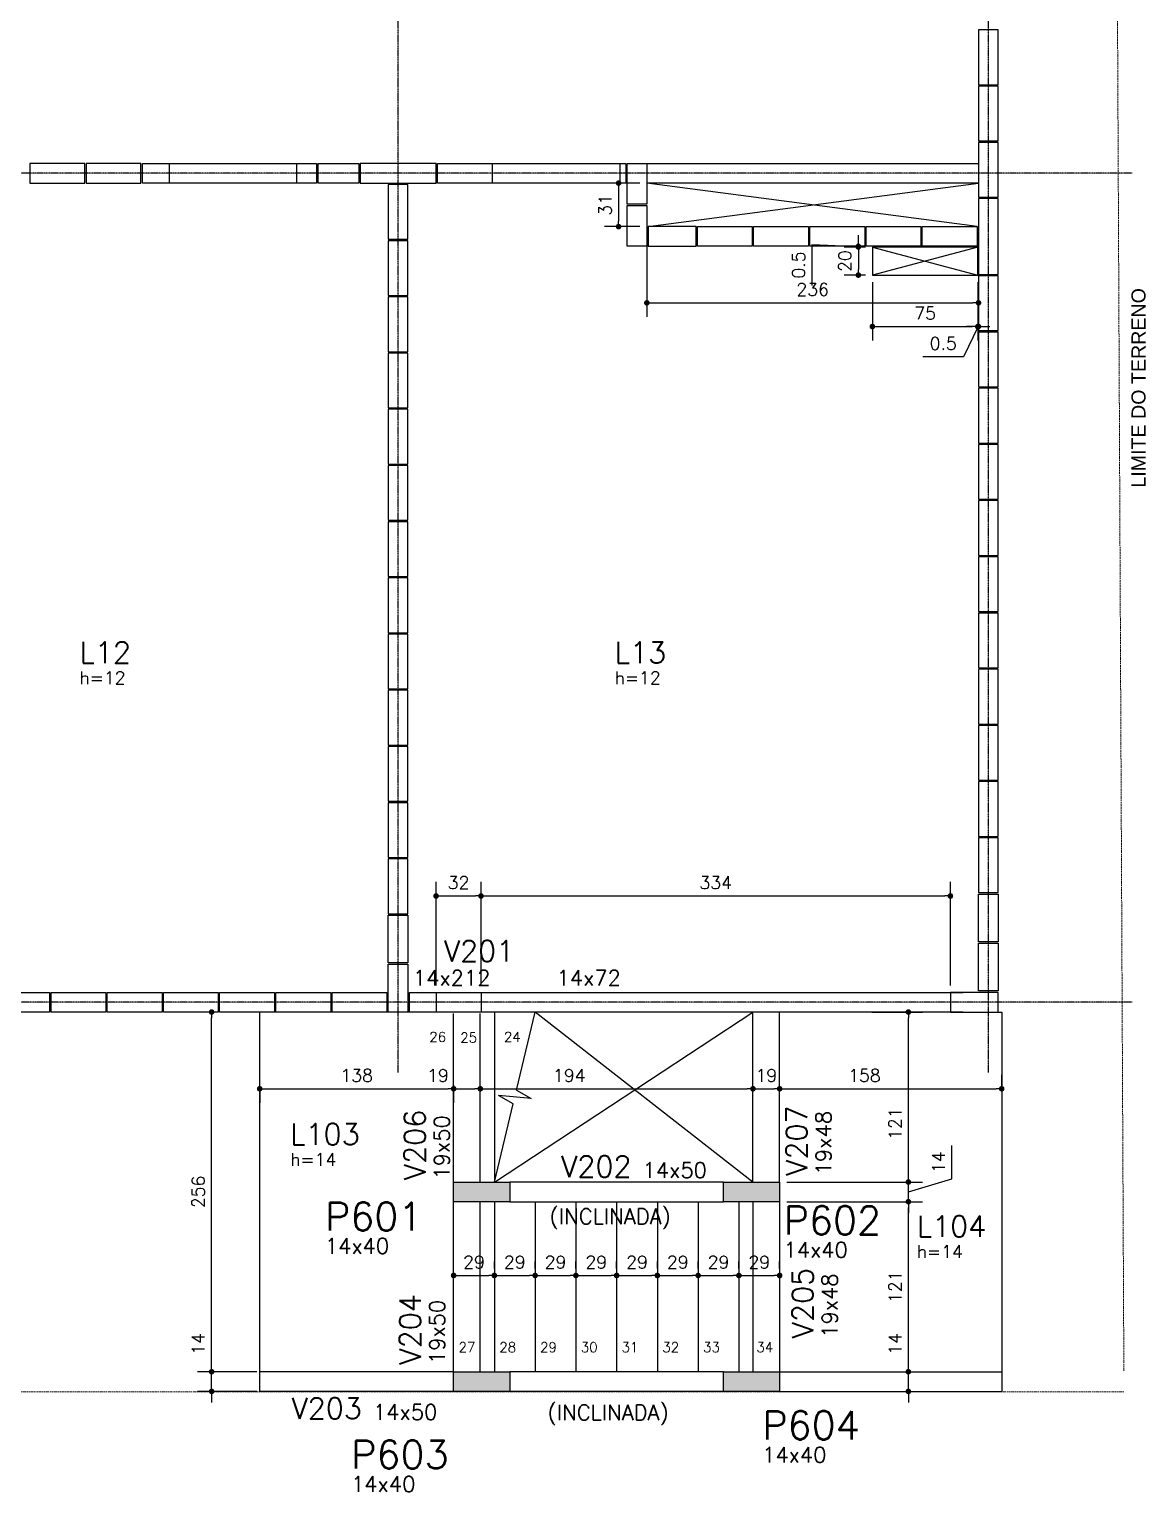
# Model space of a CAD drawing. Extents: x -39962 to 8542, y 35336 to 43602.
# Drawn here: x 2536 to 3331, y 35336 to 36377 of the extents above; entities that cross this region are included whole.
import ezdxf

# ---------------------------------------------------------------- set-up
doc = ezdxf.new("R2010")
doc.units = 0
doc.linetypes.add('AXES', pattern=[0.54, 0.3, -0.08, 0.08, -0.08])
doc.linetypes.add('Double dash', pattern=[55, 20, -5, 10, -5, 10, -5])
doc.layers.get('0').update_dxf_attribs({"linetype": 'CONTINUOUS'})
doc.layers.get('Defpoints').update_dxf_attribs({"linetype": 'CONTINUOUS'})
for name, color, linetype in [('COTA', 1, 'CONTINUOUS'), ('EIXOS', 1, 'AXES'), ('H2', 252, 'CONTINUOUS'), ('L-D', 2, 'CONTINUOUS'), ('L-N', 4, 'CONTINUOUS'), ('LINHA_FINA', 1, 'CONTINUOUS'), ('P-D', 2, 'CONTINUOUS'), ('P-N', 5, 'CONTINUOUS'), ('PENA_1', 1, 'CONTINUOUS'), ('PENA_2', 2, 'CONTINUOUS'), ('PENA_3', 3, 'CONTINUOUS'), ('PIL-N', 4, 'CONTINUOUS'), ('T1', 2, 'CONTINUOUS'), ('VIG-D', 2, 'CONTINUOUS'), ('VIG-N', 4, 'CONTINUOUS'), ('VIGA', 3, 'CONTINUOUS')]:
    doc.layers.add(name, color=color, linetype=linetype)
doc.layers.add('GEN-___-___-TXT', color=7, linetype='CONTINUOUS', lineweight=9)
doc.layers.add('TLV-DVI-___-CNT', color=7, linetype='Double dash', lineweight=9)
doc.styles.add('Arial_8', font='arial.ttf', dxfattribs={"height": 87.5})
doc.styles.add('COTA', font='romans.shx')
doc.styles.get("Standard").update_dxf_attribs({"font": 'ROMANS.SHX'})
doc.styles.add('Texto1', font='romans.shx', dxfattribs={"height": 9})
doc.dimstyles.new('forma', dxfattribs={"dimscale": 5, "dimtxt": 1.8, "dimasz": 0.8, "dimexe": 2, "dimexo": 1, "dimgap": 1, "dimtad": 1, "dimdec": 1, "dimzin": 9, "dimdsep": 46, "dimtxsty": 'COTA', "dimblk1": 'DOT', "dimblk2": 'DOT', "dimsah": 1, "dimcen": 0, "dimdle": 1, "dimclrd": 256, "dimclre": 256, "dimclrt": 2, "dimadec": 0, "dimazin": 0, "dimtfac": 1, "dimtdec": 0, "dimtmove": 0, "dimatfit": 3, "dimfxl": 1, "dimtolj": 1, "dimtzin": 0, "dimarcsym": 0})

# ---------------------------------------------------------------- blocks, each defined once
blk = doc.blocks.new('Family - ___-2103959-PLANTA INFERIOR 2')
at = {"layer": 'TLV-DVI-___-CNT', "color": 1, "true_color": 0xff0000}
for p, q in [((-17533, -9986), (-17579, -196)), ((-32077, -10136), (-18942, -10136)), ((-18942, -10136), (-17533, -10136))]:
    blk.add_line(p, q, dxfattribs=at)
blk = doc.blocks.new('A$C8a1ee3b4')
at = {"layer": 'TLV-DVI-___-CNT', "color": 1, "true_color": 0xff0000, "xscale": 0.1, "yscale": 0.1, "zscale": 0.1}
blk.add_blockref('Family - ___-2103959-PLANTA INFERIOR 2', (4865.2, 1037.1), dxfattribs=at)
at = {"layer": 'GEN-___-___-TXT', "insert": (3117.3, 667), "char_height": 10, "width": 174.768, "attachment_point": 1, "rotation": 90, "style": 'Arial_8'}
blk.add_mtext('LIMITE DO TERRENO', dxfattribs=at)
blk = doc.blocks.new('_Dot')
at = {"color": 0, "linetype": 'ByBlock', "lineweight": -2}
blk.add_line((-0.5, 0), (-1, 0), dxfattribs=at)
at = {"color": 0, "linetype": 'ByBlock', "const_width": 0.5}
blk.add_lwpolyline([(-0.25, 0, 1), (0.25, 0, 1)], format="xyb", close=True, dxfattribs=at)
blk = doc.blocks.new('*D55')
at = {"layer": 'COTA', "lineweight": -2, "transparency": 16777216}
for p, q in [((3161.6, 35425.6), (3161.6, 35453.3)), ((3075, 35421.6), (3171.6, 35421.6)), ((3161.6, 35407.6), (3161.6, 35421.6)), ((3075, 35407.6), (3171.6, 35407.6)), ((3161.6, 35403.6), (3161.6, 35399.6))]:
    blk.add_line(p, q, dxfattribs=at)
at = {"layer": 'Defpoints', "color": 0, "transparency": 16777216}
for p in [(3070, 35421.6), (3161.6, 35421.6), (3070, 35407.6)]:
    blk.add_point(p, dxfattribs=at)
at = {"layer": 'COTA', "lineweight": -2, "transparency": 16777216, "xscale": 4, "yscale": 4, "zscale": 4}
for p, rotation in [((3161.6, 35421.6), 270), ((3161.6, 35407.6), 90)]:
    blk.add_blockref('_Dot', p, dxfattribs=dict(at, rotation=rotation))
at = {"layer": 'COTA', "color": 2, "transparency": 16777216, "insert": (3152.1, 35441.4), "char_height": 9, "attachment_point": 5, "rotation": 90, "style": 'COTA'}
blk.add_mtext('\\A1;14 ', dxfattribs=at)
blk = doc.blocks.new('*D56')
at = {"layer": 'COTA', "lineweight": -2, "transparency": 16777216}
for p, q in [((3075, 35542.6), (3171.6, 35542.6)), ((3161.6, 35425.6), (3161.6, 35538.6)), ((3075, 35421.6), (3171.6, 35421.6))]:
    blk.add_line(p, q, dxfattribs=at)
at = {"layer": 'Defpoints', "color": 0, "transparency": 16777216}
for p in [(3070, 35542.6), (3161.6, 35542.6), (3070, 35421.6)]:
    blk.add_point(p, dxfattribs=at)
at = {"layer": 'COTA', "lineweight": -2, "transparency": 16777216, "xscale": 4, "yscale": 4, "zscale": 4}
for p, rotation in [((3161.6, 35542.6), 90), ((3161.6, 35421.6), 270)]:
    blk.add_blockref('_Dot', p, dxfattribs=dict(at, rotation=rotation))
at = {"layer": 'COTA', "color": 2, "transparency": 16777216, "insert": (3152.1, 35482.1), "char_height": 9, "attachment_point": 5, "rotation": 90, "style": 'COTA'}
blk.add_mtext('\\A1;121 ', dxfattribs=at)
blk = doc.blocks.new('*D57')
at = {"layer": 'COTA', "lineweight": -2, "transparency": 16777216}
for p, q in [((3192.6, 35558.9), (3192.6, 35582.6)), ((3161.6, 35560.6), (3161.6, 35564.6)), ((3161.6, 35549.6), (3192.6, 35558.9)), ((3075, 35556.6), (3171.6, 35556.6)), ((3161.6, 35542.6), (3161.6, 35556.6)), ((3161.6, 35542.6), (3161.6, 35556.6)), ((3075, 35542.6), (3171.6, 35542.6)), ((3161.6, 35538.6), (3161.6, 35534.6))]:
    blk.add_line(p, q, dxfattribs=at)
at = {"layer": 'Defpoints', "color": 0, "transparency": 16777216}
for p in [(3070, 35556.6), (3161.6, 35556.6), (3070, 35542.6)]:
    blk.add_point(p, dxfattribs=at)
at = {"layer": 'COTA', "lineweight": -2, "transparency": 16777216, "xscale": 4, "yscale": 4, "zscale": 4}
for p, rotation in [((3161.6, 35556.6), 270), ((3161.6, 35542.6), 90)]:
    blk.add_blockref('_Dot', p, dxfattribs=dict(at, rotation=rotation))
at = {"layer": 'COTA', "color": 2, "transparency": 16777216, "insert": (3183.1, 35570.7), "char_height": 9, "attachment_point": 5, "rotation": 90, "style": 'COTA'}
blk.add_mtext('\\A1;14 ', dxfattribs=at)
blk = doc.blocks.new('*D58')
at = {"layer": 'COTA', "lineweight": -2, "transparency": 16777216}
for p, q in [((3135.6, 35677.6), (3171.6, 35677.6)), ((3161.6, 35560.6), (3161.6, 35673.6)), ((3075, 35556.6), (3171.6, 35556.6))]:
    blk.add_line(p, q, dxfattribs=at)
at = {"layer": 'Defpoints', "color": 0, "transparency": 16777216}
for p in [(3130.6, 35677.6), (3161.6, 35677.6), (3070, 35556.6)]:
    blk.add_point(p, dxfattribs=at)
at = {"layer": 'COTA', "lineweight": -2, "transparency": 16777216, "xscale": 4, "yscale": 4, "zscale": 4}
for p, rotation in [((3161.6, 35677.6), 90), ((3161.6, 35556.6), 270)]:
    blk.add_blockref('_Dot', p, dxfattribs=dict(at, rotation=rotation))
at = {"layer": 'COTA', "color": 2, "transparency": 16777216, "insert": (3152.1, 35598.2), "char_height": 9, "attachment_point": 5, "rotation": 90, "style": 'COTA'}
blk.add_mtext('\\A1;121 ', dxfattribs=at)
blk = doc.blocks.new('interrup')
at = {"layer": 'LINHA_FINA'}
for p, q in [((-1, 0), (-0.33, 2.31)), ((0.33, -2.31), (-0.33, 2.31)), ((1, 0), (0.33, -2.31))]:
    blk.add_line(p, q, dxfattribs=at)
blk = doc.blocks.new('*D59')
at = {"layer": 'COTA', "lineweight": -2, "transparency": 16777216}
for p, q in [((2700, 35621.9), (2700, 35613)), ((2704, 35623), (2834, 35623)), ((2838, 35625.5), (2838, 35613))]:
    blk.add_line(p, q, dxfattribs=at)
at = {"layer": 'Defpoints', "color": 0, "transparency": 16777216}
for p in [(2838, 35630.5), (2700, 35626.9), (2838, 35623)]:
    blk.add_point(p, dxfattribs=at)
at = {"layer": 'COTA', "lineweight": -2, "transparency": 16777216, "xscale": 4, "yscale": 4, "zscale": 4, "rotation": 180}
blk.add_blockref('_Dot', (2700, 35623), dxfattribs=at)
at = {"layer": 'COTA', "lineweight": -2, "transparency": 16777216, "xscale": 4, "yscale": 4, "zscale": 4}
blk.add_blockref('_Dot', (2838, 35623), dxfattribs=at)
at = {"layer": 'COTA', "color": 2, "transparency": 16777216, "insert": (2769, 35632.5), "char_height": 9, "attachment_point": 5, "style": 'COTA'}
blk.add_mtext('\\A1;138 ', dxfattribs=at)
blk = doc.blocks.new('*D60')
at = {"layer": 'COTA', "lineweight": -2, "transparency": 16777216}
for p, q in [((2857, 35628), (2857, 35633)), ((3051, 35626.5), (3051, 35633)), ((2861, 35623), (3047, 35623))]:
    blk.add_line(p, q, dxfattribs=at)
at = {"layer": 'Defpoints', "color": 0, "transparency": 16777216}
for p in [(2857, 35623), (3051, 35623), (3051, 35621.5)]:
    blk.add_point(p, dxfattribs=at)
at = {"layer": 'COTA', "lineweight": -2, "transparency": 16777216, "xscale": 4, "yscale": 4, "zscale": 4, "rotation": 180}
blk.add_blockref('_Dot', (2857, 35623), dxfattribs=at)
at = {"layer": 'COTA', "lineweight": -2, "transparency": 16777216, "xscale": 4, "yscale": 4, "zscale": 4}
blk.add_blockref('_Dot', (3051, 35623), dxfattribs=at)
at = {"layer": 'COTA', "color": 2, "transparency": 16777216, "insert": (2920.3, 35632.5), "char_height": 9, "attachment_point": 5, "style": 'COTA'}
blk.add_mtext('\\A1;194 ', dxfattribs=at)
blk = doc.blocks.new('*D61')
at = {"layer": 'COTA', "lineweight": -2, "transparency": 16777216}
for p, q in [((3051, 35626.5), (3051, 35633)), ((3070, 35626.5), (3070, 35633)), ((3055, 35623), (3066, 35623))]:
    blk.add_line(p, q, dxfattribs=at)
at = {"layer": 'Defpoints', "color": 0, "transparency": 16777216}
for p in [(3051, 35621.5), (3070, 35623), (3070, 35621.5)]:
    blk.add_point(p, dxfattribs=at)
at = {"layer": 'COTA', "lineweight": -2, "transparency": 16777216, "xscale": 4, "yscale": 4, "zscale": 4, "rotation": 180}
blk.add_blockref('_Dot', (3051, 35623), dxfattribs=at)
at = {"layer": 'COTA', "lineweight": -2, "transparency": 16777216, "xscale": 4, "yscale": 4, "zscale": 4}
blk.add_blockref('_Dot', (3070, 35623), dxfattribs=at)
at = {"layer": 'COTA', "color": 2, "transparency": 16777216, "insert": (3060.5, 35632.5), "char_height": 9, "attachment_point": 5, "style": 'COTA'}
blk.add_mtext('\\A1;19 ', dxfattribs=at)
blk = doc.blocks.new('*D62')
at = {"layer": 'COTA', "lineweight": -2, "transparency": 16777216}
for p, q in [((3070, 35626.5), (3070, 35633)), ((3228, 35624.6), (3228, 35633)), ((3074, 35623), (3224, 35623))]:
    blk.add_line(p, q, dxfattribs=at)
at = {"layer": 'Defpoints', "color": 0, "transparency": 16777216}
for p in [(3070, 35621.5), (3228, 35623), (3228, 35619.6)]:
    blk.add_point(p, dxfattribs=at)
at = {"layer": 'COTA', "lineweight": -2, "transparency": 16777216, "xscale": 4, "yscale": 4, "zscale": 4, "rotation": 180}
blk.add_blockref('_Dot', (3070, 35623), dxfattribs=at)
at = {"layer": 'COTA', "lineweight": -2, "transparency": 16777216, "xscale": 4, "yscale": 4, "zscale": 4}
blk.add_blockref('_Dot', (3228, 35623), dxfattribs=at)
at = {"layer": 'COTA', "color": 2, "transparency": 16777216, "insert": (3130.3, 35632.5), "char_height": 9, "attachment_point": 5, "style": 'COTA'}
blk.add_mtext('\\A1;158 ', dxfattribs=at)
blk = doc.blocks.new('*D135')
at = {"layer": 'COTA', "lineweight": -2, "transparency": 16777216}
for p, q in [((2857, 35621.5), (2857, 35633)), ((2838, 35625.5), (2838, 35613)), ((2842, 35623), (2853, 35623))]:
    blk.add_line(p, q, dxfattribs=at)
at = {"layer": 'Defpoints', "color": 0, "transparency": 16777216}
for p in [(2838, 35630.5), (2857, 35623), (2857, 35616.5)]:
    blk.add_point(p, dxfattribs=at)
at = {"layer": 'COTA', "lineweight": -2, "transparency": 16777216, "xscale": 4, "yscale": 4, "zscale": 4, "rotation": 180}
blk.add_blockref('_Dot', (2838, 35623), dxfattribs=at)
at = {"layer": 'COTA', "lineweight": -2, "transparency": 16777216, "xscale": 4, "yscale": 4, "zscale": 4}
blk.add_blockref('_Dot', (2857, 35623), dxfattribs=at)
at = {"layer": 'COTA', "color": 2, "transparency": 16777216, "insert": (2826.8, 35632.5), "char_height": 9, "attachment_point": 5, "style": 'COTA'}
blk.add_mtext('\\A1;19 ', dxfattribs=at)
blk = doc.blocks.new('*D136')
at = {"layer": 'COTA', "lineweight": -2, "transparency": 16777216}
for p, q in [((2665.8, 35425.6), (2665.8, 35453.3)), ((2698, 35421.6), (2655.8, 35421.6)), ((2665.8, 35407.6), (2665.8, 35421.6)), ((2698, 35407.6), (2655.8, 35407.6)), ((2665.8, 35403.6), (2665.8, 35399.6))]:
    blk.add_line(p, q, dxfattribs=at)
at = {"layer": 'Defpoints', "color": 0, "transparency": 16777216}
for p in [(2665.8, 35421.6), (2703, 35421.6), (2703, 35407.6)]:
    blk.add_point(p, dxfattribs=at)
at = {"layer": 'COTA', "lineweight": -2, "transparency": 16777216, "xscale": 4, "yscale": 4, "zscale": 4}
for p, rotation in [((2665.8, 35421.6), 270), ((2665.8, 35407.6), 90)]:
    blk.add_blockref('_Dot', p, dxfattribs=dict(at, rotation=rotation))
at = {"layer": 'COTA', "color": 2, "transparency": 16777216, "insert": (2656.3, 35441.4), "char_height": 9, "attachment_point": 5, "rotation": 90, "style": 'COTA'}
blk.add_mtext('\\A1;14 ', dxfattribs=at)
blk = doc.blocks.new('*D137')
at = {"layer": 'COTA', "lineweight": -2, "transparency": 16777216}
for p, q in [((2663.1, 35677.6), (2655.8, 35677.6)), ((2665.8, 35425.6), (2665.8, 35673.6)), ((2698, 35421.6), (2655.8, 35421.6))]:
    blk.add_line(p, q, dxfattribs=at)
at = {"layer": 'Defpoints', "color": 0, "transparency": 16777216}
for p in [(2665.8, 35677.6), (2668.1, 35677.6), (2703, 35421.6)]:
    blk.add_point(p, dxfattribs=at)
at = {"layer": 'COTA', "lineweight": -2, "transparency": 16777216, "xscale": 4, "yscale": 4, "zscale": 4}
for p, rotation in [((2665.8, 35677.6), 90), ((2665.8, 35421.6), 270)]:
    blk.add_blockref('_Dot', p, dxfattribs=dict(at, rotation=rotation))
at = {"layer": 'COTA', "color": 2, "transparency": 16777216, "insert": (2656.3, 35549.6), "char_height": 9, "attachment_point": 5, "rotation": 90, "style": 'COTA'}
blk.add_mtext('\\A1;256 ', dxfattribs=at)
blk = doc.blocks.new('*D138')
at = {"layer": 'COTA', "lineweight": -2, "transparency": 16777216}
for p, q in [((2838, 35495.1), (2838, 35500.1)), ((2867, 35495.1), (2867, 35500.1)), ((2842, 35490.1), (2863, 35490.1))]:
    blk.add_line(p, q, dxfattribs=at)
at = {"layer": 'Defpoints', "color": 0, "transparency": 16777216}
for p in [(2838, 35490.1), (2867, 35490.1), (2867, 35490.1)]:
    blk.add_point(p, dxfattribs=at)
at = {"layer": 'COTA', "lineweight": -2, "transparency": 16777216, "xscale": 4, "yscale": 4, "zscale": 4, "rotation": 180}
blk.add_blockref('_Dot', (2838, 35490.1), dxfattribs=at)
at = {"layer": 'COTA', "lineweight": -2, "transparency": 16777216, "xscale": 4, "yscale": 4, "zscale": 4}
blk.add_blockref('_Dot', (2867, 35490.1), dxfattribs=at)
at = {"layer": 'COTA', "color": 2, "transparency": 16777216, "insert": (2852.5, 35499.6), "char_height": 9, "attachment_point": 5, "style": 'COTA'}
blk.add_mtext('\\A1;29 ', dxfattribs=at)
blk = doc.blocks.new('*D139')
at = {"layer": 'COTA', "lineweight": -2, "transparency": 16777216}
for p, q in [((2867, 35495.1), (2867, 35500.1)), ((2896, 35495.1), (2896, 35500.1)), ((2871, 35490.1), (2892, 35490.1))]:
    blk.add_line(p, q, dxfattribs=at)
at = {"layer": 'Defpoints', "color": 0, "transparency": 16777216}
for p in [(2867, 35490.1), (2896, 35490.1), (2896, 35490.1)]:
    blk.add_point(p, dxfattribs=at)
at = {"layer": 'COTA', "lineweight": -2, "transparency": 16777216, "xscale": 4, "yscale": 4, "zscale": 4, "rotation": 180}
blk.add_blockref('_Dot', (2867, 35490.1), dxfattribs=at)
at = {"layer": 'COTA', "lineweight": -2, "transparency": 16777216, "xscale": 4, "yscale": 4, "zscale": 4}
blk.add_blockref('_Dot', (2896, 35490.1), dxfattribs=at)
at = {"layer": 'COTA', "color": 2, "transparency": 16777216, "insert": (2881.5, 35499.6), "char_height": 9, "attachment_point": 5, "style": 'COTA'}
blk.add_mtext('\\A1;29 ', dxfattribs=at)
blk = doc.blocks.new('*D140')
at = {"layer": 'COTA', "lineweight": -2, "transparency": 16777216}
for p, q in [((2896, 35495.1), (2896, 35500.1)), ((2925, 35495.1), (2925, 35500.1)), ((2900, 35490.1), (2921, 35490.1))]:
    blk.add_line(p, q, dxfattribs=at)
at = {"layer": 'Defpoints', "color": 0, "transparency": 16777216}
for p in [(2896, 35490.1), (2925, 35490.1), (2925, 35490.1)]:
    blk.add_point(p, dxfattribs=at)
at = {"layer": 'COTA', "lineweight": -2, "transparency": 16777216, "xscale": 4, "yscale": 4, "zscale": 4, "rotation": 180}
blk.add_blockref('_Dot', (2896, 35490.1), dxfattribs=at)
at = {"layer": 'COTA', "lineweight": -2, "transparency": 16777216, "xscale": 4, "yscale": 4, "zscale": 4}
blk.add_blockref('_Dot', (2925, 35490.1), dxfattribs=at)
at = {"layer": 'COTA', "color": 2, "transparency": 16777216, "insert": (2910.5, 35499.6), "char_height": 9, "attachment_point": 5, "style": 'COTA'}
blk.add_mtext('\\A1;29 ', dxfattribs=at)
blk = doc.blocks.new('*D141')
at = {"layer": 'COTA', "lineweight": -2, "transparency": 16777216}
for p, q in [((2925, 35495.1), (2925, 35500.1)), ((2954, 35495.1), (2954, 35500.1)), ((2929, 35490.1), (2950, 35490.1))]:
    blk.add_line(p, q, dxfattribs=at)
at = {"layer": 'Defpoints', "color": 0, "transparency": 16777216}
for p in [(2925, 35490.1), (2954, 35490.1), (2954, 35490.1)]:
    blk.add_point(p, dxfattribs=at)
at = {"layer": 'COTA', "lineweight": -2, "transparency": 16777216, "xscale": 4, "yscale": 4, "zscale": 4, "rotation": 180}
blk.add_blockref('_Dot', (2925, 35490.1), dxfattribs=at)
at = {"layer": 'COTA', "lineweight": -2, "transparency": 16777216, "xscale": 4, "yscale": 4, "zscale": 4}
blk.add_blockref('_Dot', (2954, 35490.1), dxfattribs=at)
at = {"layer": 'COTA', "color": 2, "transparency": 16777216, "insert": (2939.5, 35499.6), "char_height": 9, "attachment_point": 5, "style": 'COTA'}
blk.add_mtext('\\A1;29 ', dxfattribs=at)
blk = doc.blocks.new('*D142')
at = {"layer": 'COTA', "lineweight": -2, "transparency": 16777216}
for p, q in [((2954, 35495.1), (2954, 35500.1)), ((2983, 35495.1), (2983, 35500.1)), ((2958, 35490.1), (2979, 35490.1))]:
    blk.add_line(p, q, dxfattribs=at)
at = {"layer": 'Defpoints', "color": 0, "transparency": 16777216}
for p in [(2954, 35490.1), (2983, 35490.1), (2983, 35490.1)]:
    blk.add_point(p, dxfattribs=at)
at = {"layer": 'COTA', "lineweight": -2, "transparency": 16777216, "xscale": 4, "yscale": 4, "zscale": 4, "rotation": 180}
blk.add_blockref('_Dot', (2954, 35490.1), dxfattribs=at)
at = {"layer": 'COTA', "lineweight": -2, "transparency": 16777216, "xscale": 4, "yscale": 4, "zscale": 4}
blk.add_blockref('_Dot', (2983, 35490.1), dxfattribs=at)
at = {"layer": 'COTA', "color": 2, "transparency": 16777216, "insert": (2968.5, 35499.6), "char_height": 9, "attachment_point": 5, "style": 'COTA'}
blk.add_mtext('\\A1;29 ', dxfattribs=at)
blk = doc.blocks.new('*D143')
at = {"layer": 'COTA', "lineweight": -2, "transparency": 16777216}
for p, q in [((2983, 35495.1), (2983, 35500.1)), ((3012, 35495.1), (3012, 35500.1)), ((2987, 35490.1), (3008, 35490.1))]:
    blk.add_line(p, q, dxfattribs=at)
at = {"layer": 'Defpoints', "color": 0, "transparency": 16777216}
for p in [(2983, 35490.1), (3012, 35490.1), (3012, 35490.1)]:
    blk.add_point(p, dxfattribs=at)
at = {"layer": 'COTA', "lineweight": -2, "transparency": 16777216, "xscale": 4, "yscale": 4, "zscale": 4, "rotation": 180}
blk.add_blockref('_Dot', (2983, 35490.1), dxfattribs=at)
at = {"layer": 'COTA', "lineweight": -2, "transparency": 16777216, "xscale": 4, "yscale": 4, "zscale": 4}
blk.add_blockref('_Dot', (3012, 35490.1), dxfattribs=at)
at = {"layer": 'COTA', "color": 2, "transparency": 16777216, "insert": (2997.5, 35499.6), "char_height": 9, "attachment_point": 5, "style": 'COTA'}
blk.add_mtext('\\A1;29 ', dxfattribs=at)
blk = doc.blocks.new('*D144')
at = {"layer": 'COTA', "lineweight": -2, "transparency": 16777216}
for p, q in [((3012, 35495.1), (3012, 35500.1)), ((3041, 35495.1), (3041, 35500.1)), ((3016, 35490.1), (3037, 35490.1))]:
    blk.add_line(p, q, dxfattribs=at)
at = {"layer": 'Defpoints', "color": 0, "transparency": 16777216}
for p in [(3012, 35490.1), (3041, 35490.1), (3041, 35490.1)]:
    blk.add_point(p, dxfattribs=at)
at = {"layer": 'COTA', "lineweight": -2, "transparency": 16777216, "xscale": 4, "yscale": 4, "zscale": 4, "rotation": 180}
blk.add_blockref('_Dot', (3012, 35490.1), dxfattribs=at)
at = {"layer": 'COTA', "lineweight": -2, "transparency": 16777216, "xscale": 4, "yscale": 4, "zscale": 4}
blk.add_blockref('_Dot', (3041, 35490.1), dxfattribs=at)
at = {"layer": 'COTA', "color": 2, "transparency": 16777216, "insert": (3026.5, 35499.6), "char_height": 9, "attachment_point": 5, "style": 'COTA'}
blk.add_mtext('\\A1;29 ', dxfattribs=at)
blk = doc.blocks.new('*D145')
at = {"layer": 'COTA', "lineweight": -2, "transparency": 16777216}
for p, q in [((3041, 35495.1), (3041, 35500.1)), ((3070, 35495.1), (3070, 35500.1)), ((3045, 35490.1), (3066, 35490.1))]:
    blk.add_line(p, q, dxfattribs=at)
at = {"layer": 'Defpoints', "color": 0, "transparency": 16777216}
for p in [(3041, 35490.1), (3070, 35490.1), (3070, 35490.1)]:
    blk.add_point(p, dxfattribs=at)
at = {"layer": 'COTA', "lineweight": -2, "transparency": 16777216, "xscale": 4, "yscale": 4, "zscale": 4, "rotation": 180}
blk.add_blockref('_Dot', (3041, 35490.1), dxfattribs=at)
at = {"layer": 'COTA', "lineweight": -2, "transparency": 16777216, "xscale": 4, "yscale": 4, "zscale": 4}
blk.add_blockref('_Dot', (3070, 35490.1), dxfattribs=at)
at = {"layer": 'COTA', "color": 2, "transparency": 16777216, "insert": (3055.5, 35499.6), "char_height": 9, "attachment_point": 5, "style": 'COTA'}
blk.add_mtext('\\A1;29 ', dxfattribs=at)
blk = doc.blocks.new('*D155')
at = {"layer": 'COTA', "lineweight": -2, "transparency": 16777216}
for p, q in [((2825.5, 35696.6), (2825.5, 35770.2)), ((2857.5, 35696.6), (2857.5, 35770.2)), ((2829.5, 35760.2), (2853.5, 35760.2))]:
    blk.add_line(p, q, dxfattribs=at)
at = {"layer": 'Defpoints', "color": 0, "transparency": 16777216}
for p in [(2857.5, 35760.2), (2825.5, 35691.6), (2857.5, 35691.6)]:
    blk.add_point(p, dxfattribs=at)
at = {"layer": 'COTA', "lineweight": -2, "transparency": 16777216, "xscale": 4, "yscale": 4, "zscale": 4, "rotation": 180}
blk.add_blockref('_Dot', (2825.5, 35760.2), dxfattribs=at)
at = {"layer": 'COTA', "lineweight": -2, "transparency": 16777216, "xscale": 4, "yscale": 4, "zscale": 4}
blk.add_blockref('_Dot', (2857.5, 35760.2), dxfattribs=at)
at = {"layer": 'COTA', "color": 2, "transparency": 16777216, "insert": (2841.5, 35769.7), "char_height": 9, "attachment_point": 5, "style": 'COTA'}
blk.add_mtext('\\A1;32 ', dxfattribs=at)
blk = doc.blocks.new('*D156')
at = {"layer": 'COTA', "lineweight": -2, "transparency": 16777216}
for p, q in [((2857.5, 35696.6), (2857.5, 35770.2)), ((3191.5, 35696.6), (3191.5, 35770.2)), ((2861.5, 35760.2), (3187.5, 35760.2))]:
    blk.add_line(p, q, dxfattribs=at)
at = {"layer": 'Defpoints', "color": 0, "transparency": 16777216}
for p in [(3191.5, 35760.2), (2857.5, 35691.6), (3191.5, 35691.6)]:
    blk.add_point(p, dxfattribs=at)
at = {"layer": 'COTA', "lineweight": -2, "transparency": 16777216, "xscale": 4, "yscale": 4, "zscale": 4, "rotation": 180}
blk.add_blockref('_Dot', (2857.5, 35760.2), dxfattribs=at)
at = {"layer": 'COTA', "lineweight": -2, "transparency": 16777216, "xscale": 4, "yscale": 4, "zscale": 4}
blk.add_blockref('_Dot', (3191.5, 35760.2), dxfattribs=at)
at = {"layer": 'COTA', "color": 2, "transparency": 16777216, "insert": (3024.5, 35769.7), "char_height": 9, "attachment_point": 5, "style": 'COTA'}
blk.add_mtext('\\A1;334 ', dxfattribs=at)
blk = doc.blocks.new('*D175')
at = {"layer": 'COTA', "lineweight": -2, "transparency": 16777216}
for p, q in [((2970.5, 36267.6), (2945.4, 36267.6)), ((2955.4, 36263.6), (2955.4, 36240.6)), ((2970.5, 36236.6), (2945.4, 36236.6))]:
    blk.add_line(p, q, dxfattribs=at)
at = {"layer": 'Defpoints', "color": 0, "transparency": 16777216}
for p in [(2975.5, 36267.6), (2955.4, 36236.6), (2975.5, 36236.6)]:
    blk.add_point(p, dxfattribs=at)
at = {"layer": 'COTA', "lineweight": -2, "transparency": 16777216, "xscale": 4, "yscale": 4, "zscale": 4}
for p, rotation in [((2955.4, 36267.6), 90), ((2955.4, 36236.6), 270)]:
    blk.add_blockref('_Dot', p, dxfattribs=dict(at, rotation=rotation))
at = {"layer": 'COTA', "color": 2, "transparency": 16777216, "insert": (2945.9, 36252.1), "char_height": 9, "attachment_point": 5, "rotation": 90, "style": 'COTA'}
blk.add_mtext('\\A1;31 ', dxfattribs=at)
blk = doc.blocks.new('*D176')
at = {"layer": 'COTA', "lineweight": -2, "transparency": 16777216}
for p, q in [((2975.5, 36231.6), (2975.5, 36172.4)), ((3211.5, 36231.6), (3211.5, 36172.4)), ((2979.5, 36182.4), (3207.5, 36182.4))]:
    blk.add_line(p, q, dxfattribs=at)
at = {"layer": 'Defpoints', "color": 0, "transparency": 16777216}
for p in [(2975.5, 36236.6), (3211.5, 36236.6), (3211.5, 36182.4)]:
    blk.add_point(p, dxfattribs=at)
at = {"layer": 'COTA', "lineweight": -2, "transparency": 16777216, "xscale": 4, "yscale": 4, "zscale": 4, "rotation": 180}
blk.add_blockref('_Dot', (2975.5, 36182.4), dxfattribs=at)
at = {"layer": 'COTA', "lineweight": -2, "transparency": 16777216, "xscale": 4, "yscale": 4, "zscale": 4}
blk.add_blockref('_Dot', (3211.5, 36182.4), dxfattribs=at)
at = {"layer": 'COTA', "color": 2, "transparency": 16777216, "insert": (3093.5, 36191.9), "char_height": 9, "attachment_point": 5, "style": 'COTA'}
blk.add_mtext('\\A1;236 ', dxfattribs=at)
blk = doc.blocks.new('*D177')
at = {"layer": 'COTA', "lineweight": -2, "transparency": 16777216}
for p, q in [((3131, 36222.1), (3116, 36222.1)), ((3126, 36218.1), (3126, 36206.1)), ((3131, 36202.1), (3116, 36202.1))]:
    blk.add_line(p, q, dxfattribs=at)
at = {"layer": 'Defpoints', "color": 0, "transparency": 16777216}
for p in [(3136, 36222.1), (3126, 36202.1), (3136, 36202.1)]:
    blk.add_point(p, dxfattribs=at)
at = {"layer": 'COTA', "lineweight": -2, "transparency": 16777216, "xscale": 4, "yscale": 4, "zscale": 4}
for p, rotation in [((3126, 36222.1), 90), ((3126, 36202.1), 270)]:
    blk.add_blockref('_Dot', p, dxfattribs=dict(at, rotation=rotation))
at = {"layer": 'COTA', "color": 2, "transparency": 16777216, "insert": (3116.5, 36212.1), "char_height": 9, "attachment_point": 5, "rotation": 90, "style": 'COTA'}
blk.add_mtext('\\A1;20 ', dxfattribs=at)
blk = doc.blocks.new('*D178')
at = {"layer": 'COTA', "lineweight": -2, "transparency": 16777216}
for p, q in [((3126, 36222.3), (3093, 36223.7)), ((3093, 36223.7), (3093, 36194.8)), ((3126, 36226.6), (3126, 36230.6)), ((3131, 36222.6), (3116, 36222.6)), ((3131, 36222.1), (3116, 36222.1)), ((3126, 36222.1), (3126, 36222.6)), ((3126, 36222.1), (3126, 36222.6)), ((3126, 36218.1), (3126, 36214.1))]:
    blk.add_line(p, q, dxfattribs=at)
at = {"layer": 'Defpoints', "color": 0, "transparency": 16777216}
for p in [(3126, 36222.6), (3136, 36222.6), (3136, 36222.1)]:
    blk.add_point(p, dxfattribs=at)
at = {"layer": 'COTA', "lineweight": -2, "transparency": 16777216, "xscale": 4, "yscale": 4, "zscale": 4}
for p, rotation in [((3126, 36222.6), 270), ((3126, 36222.1), 90)]:
    blk.add_blockref('_Dot', p, dxfattribs=dict(at, rotation=rotation))
at = {"layer": 'COTA', "color": 2, "transparency": 16777216, "insert": (3083.5, 36209.3), "char_height": 9, "attachment_point": 5, "rotation": 90, "style": 'COTA'}
blk.add_mtext('\\A1;0.5 ', dxfattribs=at)
blk = doc.blocks.new('*D179')
at = {"layer": 'COTA', "lineweight": -2, "transparency": 16777216}
for p, q in [((3136, 36197.1), (3136, 36155.5)), ((3211, 36197.1), (3211, 36155.5)), ((3140, 36165.5), (3207, 36165.5))]:
    blk.add_line(p, q, dxfattribs=at)
at = {"layer": 'Defpoints', "color": 0, "transparency": 16777216}
for p in [(3136, 36202.1), (3211, 36202.1), (3211, 36165.5)]:
    blk.add_point(p, dxfattribs=at)
at = {"layer": 'COTA', "lineweight": -2, "transparency": 16777216, "xscale": 4, "yscale": 4, "zscale": 4, "rotation": 180}
blk.add_blockref('_Dot', (3136, 36165.5), dxfattribs=at)
at = {"layer": 'COTA', "lineweight": -2, "transparency": 16777216, "xscale": 4, "yscale": 4, "zscale": 4}
blk.add_blockref('_Dot', (3211, 36165.5), dxfattribs=at)
at = {"layer": 'COTA', "color": 2, "transparency": 16777216, "insert": (3173.5, 36175), "char_height": 9, "attachment_point": 5, "style": 'COTA'}
blk.add_mtext('\\A1;75 ', dxfattribs=at)
blk = doc.blocks.new('*D180')
at = {"layer": 'COTA', "lineweight": -2, "transparency": 16777216}
for p, q in [((3211, 36197.1), (3211, 36155.5)), ((3211.5, 36197), (3211.5, 36155.5)), ((3211.3, 36165.5), (3200.8, 36144)), ((3207, 36165.5), (3203, 36165.5)), ((3211, 36165.5), (3211.5, 36165.5)), ((3211, 36165.5), (3211.5, 36165.5)), ((3215.5, 36165.5), (3219.5, 36165.5)), ((3200.8, 36144), (3171.9, 36144))]:
    blk.add_line(p, q, dxfattribs=at)
at = {"layer": 'Defpoints', "color": 0, "transparency": 16777216}
for p in [(3211, 36202.1), (3211.5, 36202), (3211.5, 36165.5)]:
    blk.add_point(p, dxfattribs=at)
at = {"layer": 'COTA', "lineweight": -2, "transparency": 16777216, "xscale": 4, "yscale": 4, "zscale": 4}
blk.add_blockref('_Dot', (3211, 36165.5), dxfattribs=at)
at = {"layer": 'COTA', "lineweight": -2, "transparency": 16777216, "xscale": 4, "yscale": 4, "zscale": 4, "rotation": 180}
blk.add_blockref('_Dot', (3211.5, 36165.5), dxfattribs=at)
at = {"layer": 'COTA', "color": 2, "transparency": 16777216, "insert": (3186.4, 36153.5), "char_height": 9, "attachment_point": 5, "style": 'COTA'}
blk.add_mtext('\\A1;0.5 ', dxfattribs=at)

msp = doc.modelspace()

# ---------------------------------------------------------------- hatches: boundary and pattern name
at = {"layer": 'H2'}
for points in [[(2838, 35556.59), (2878, 35556.59), (2878, 35542.59), (2838, 35542.59)], [(3030, 35556.59), (3070, 35556.59), (3070, 35542.59), (3030, 35542.59)], [(2838, 35421.59), (2878, 35421.59), (2878, 35407.59), (2838, 35407.59)], [(3030, 35421.59), (3070, 35421.59), (3070, 35407.59), (3030, 35407.59)]]:
    msp.add_hatch(color=256, dxfattribs=at).paths.add_polyline_path(points)

# ---------------------------------------------------------------- linework, layer by layer
for p, q in [((2616.51, 36281.59), (2740.51, 36281.59)), ((2806.51, 35691.56), (3191.51, 35691.56)), ((3191.51, 35691.59), (3191.51, 35677.56))]:
    msp.add_line(p, q)
for points in [[(3211.51, 36376.59), (3211.51, 36337.59), (3225.51, 36337.59), (3225.51, 36376.59), (3211.51, 36376.59)], [(3211.51, 36336.59), (3211.51, 36297.59), (3225.51, 36297.59), (3225.51, 36336.59), (3211.51, 36336.59)], [(3211.51, 36296.59), (3211.51, 36257.59), (3225.51, 36257.59), (3225.51, 36296.59), (3211.51, 36296.59)], [(2536.51, 36267.59), (2575.51, 36267.59), (2575.51, 36281.59), (2536.51, 36281.59), (2536.51, 36267.59)], [(2576.51, 36267.59), (2615.51, 36267.59), (2615.51, 36281.59), (2576.51, 36281.59), (2576.51, 36267.59)], [(2740.51, 36267.59), (2616.51, 36267.59), (2616.51, 36281.59)], [(2635.51, 36281.59), (2635.51, 36267.59)], [(2726.51, 36267.59), (2726.51, 36281.59)], [(2740.51, 36281.59), (2740.51, 36267.59)], [(2770.51, 36267.59), (2741.51, 36267.59), (2741.51, 36281.59), (2770.51, 36281.59), (2770.51, 36267.59)], [(2771.51, 36267.59), (2825.51, 36267.59), (2825.51, 36281.59), (2771.51, 36281.59), (2771.51, 36267.59)], [(2960.51, 36267.59), (2826.51, 36267.59), (2826.51, 36281.59)], [(2826.51, 36281.59), (2960.51, 36281.59)], [(2865.51, 36281.59), (2865.51, 36267.59)], [(2956.51, 36267.59), (2956.51, 36281.59)], [(2960.51, 36281.59), (2960.51, 36267.59)], [(2975.51, 36281.59), (2975.51, 36252.59), (2961.51, 36252.59), (2961.51, 36281.59), (3211.51, 36281.59)], [(2805.51, 36227.59), (2805.51, 36266.59), (2791.51, 36266.59), (2791.51, 36227.59), (2805.51, 36227.59)], [(3211.51, 36267.59), (2975.51, 36267.59)], [(3211.51, 36256.59), (3211.51, 36202.59), (3225.51, 36202.59), (3225.51, 36256.59), (3211.51, 36256.59)], [(2975.51, 36251.59), (2975.51, 36222.59), (2961.51, 36222.59), (2961.51, 36251.59), (2975.51, 36251.59)], [(3010.51, 36236.59), (2976.51, 36236.59), (2976.51, 36222.59), (3010.51, 36222.59), (3010.51, 36236.59)], [(3011.51, 36236.59), (3050.51, 36236.59), (3050.51, 36222.59), (3011.51, 36222.59), (3011.51, 36236.59)], [(3051.51, 36236.59), (3090.51, 36236.59), (3090.51, 36222.59), (3051.51, 36222.59), (3051.51, 36236.59)], [(3091.51, 36236.59), (3130.51, 36236.59), (3130.51, 36222.59), (3091.51, 36222.59), (3091.51, 36236.59)], [(3131.51, 36236.59), (3170.51, 36236.59), (3170.51, 36222.59), (3131.51, 36222.59), (3131.51, 36236.59)], [(3171.51, 36236.59), (3210.51, 36236.59), (3210.51, 36222.59), (3171.51, 36222.59), (3171.51, 36236.59)], [(2805.51, 36187.59), (2805.51, 36226.59), (2791.51, 36226.59), (2791.51, 36187.59), (2805.51, 36187.59)], [(3225.51, 36162.59), (3225.51, 36201.59), (3211.51, 36201.59), (3211.51, 36162.59), (3225.51, 36162.59)], [(2805.51, 36147.59), (2805.51, 36186.59), (2791.51, 36186.59), (2791.51, 36147.59), (2805.51, 36147.59)], [(3225.51, 36122.59), (3225.51, 36161.59), (3211.51, 36161.59), (3211.51, 36122.59), (3225.51, 36122.59)], [(2805.51, 36107.59), (2805.51, 36146.59), (2791.51, 36146.59), (2791.51, 36107.59), (2805.51, 36107.59)], [(3225.51, 36082.59), (3225.51, 36121.59), (3211.51, 36121.59), (3211.51, 36082.59), (3225.51, 36082.59)], [(2805.51, 36067.59), (2805.51, 36106.59), (2791.51, 36106.59), (2791.51, 36067.59), (2805.51, 36067.59)], [(3225.51, 36042.59), (3225.51, 36081.59), (3211.51, 36081.59), (3211.51, 36042.59), (3225.51, 36042.59)], [(2805.51, 36027.59), (2805.51, 36066.59), (2791.51, 36066.59), (2791.51, 36027.59), (2805.51, 36027.59)], [(3225.51, 36002.59), (3225.51, 36041.59), (3211.51, 36041.59), (3211.51, 36002.59), (3225.51, 36002.59)], [(2805.51, 35987.59), (2805.51, 36026.59), (2791.51, 36026.59), (2791.51, 35987.59), (2805.51, 35987.59)], [(3225.51, 35962.59), (3225.51, 36001.59), (3211.51, 36001.59), (3211.51, 35962.59), (3225.51, 35962.59)], [(2805.51, 35947.59), (2805.51, 35986.59), (2791.51, 35986.59), (2791.51, 35947.59), (2805.51, 35947.59)], [(3225.51, 35922.59), (3225.51, 35961.59), (3211.51, 35961.59), (3211.51, 35922.59), (3225.51, 35922.59)], [(2805.51, 35907.59), (2805.51, 35946.59), (2791.51, 35946.59), (2791.51, 35907.59), (2805.51, 35907.59)], [(3225.51, 35882.59), (3225.51, 35921.59), (3211.51, 35921.59), (3211.51, 35882.59), (3225.51, 35882.59)], [(2805.51, 35867.59), (2805.51, 35906.59), (2791.51, 35906.59), (2791.51, 35867.59), (2805.51, 35867.59)], [(3225.51, 35842.59), (3225.51, 35881.59), (3211.51, 35881.59), (3211.51, 35842.59), (3225.51, 35842.59)], [(2805.51, 35827.59), (2805.51, 35866.59), (2791.51, 35866.59), (2791.51, 35827.59), (2805.51, 35827.59)], [(3225.51, 35802.59), (3225.51, 35841.59), (3211.51, 35841.59), (3211.51, 35802.59), (3225.51, 35802.59)], [(2805.51, 35787.59), (2805.51, 35826.59), (2791.51, 35826.59), (2791.51, 35787.59), (2805.51, 35787.59)], [(3225.51, 35762.59), (3225.51, 35801.59), (3211.51, 35801.59), (3211.51, 35762.59), (3225.51, 35762.59)], [(2805.51, 35747.59), (2805.51, 35786.59), (2791.51, 35786.59), (2791.51, 35747.59), (2805.51, 35747.59)], [(3225.51, 35761.59), (3225.51, 35727.59), (3211.51, 35727.59), (3211.51, 35761.59), (3225.51, 35761.59)], [(2791.51, 35712.59), (2791.51, 35746.59), (2805.51, 35746.59), (2805.51, 35712.59), (2791.51, 35712.59)], [(3225.51, 35726.59), (3225.51, 35692.59), (3211.51, 35692.59), (3211.51, 35726.59), (3225.51, 35726.59)], [(2791.51, 35677.59), (2791.51, 35711.59), (2805.51, 35711.59), (2805.51, 35677.59), (2791.51, 35677.59)], [(2511.51, 35691.59), (2550.51, 35691.59), (2550.51, 35677.59), (2511.51, 35677.59), (2511.51, 35691.59)], [(2551.51, 35691.59), (2590.51, 35691.59), (2590.51, 35677.59), (2551.51, 35677.59), (2551.51, 35691.59)], [(2591.51, 35691.59), (2630.51, 35691.59), (2630.51, 35677.59), (2591.51, 35677.59), (2591.51, 35691.59)], [(2631.51, 35691.59), (2670.51, 35691.59), (2670.51, 35677.59), (2631.51, 35677.59), (2631.51, 35691.59)], [(2671.51, 35691.59), (2710.51, 35691.59), (2710.51, 35677.59), (2671.51, 35677.59), (2671.51, 35691.59)], [(2711.51, 35691.59), (2750.51, 35691.59), (2750.51, 35677.59), (2711.51, 35677.59), (2711.51, 35691.59)], [(2751.51, 35691.59), (2790.51, 35691.59), (2790.51, 35677.59), (2751.51, 35677.59), (2751.51, 35691.59)], [(3191.51, 35677.56), (2806.51, 35677.56), (2806.51, 35691.56)], [(2825.51, 35691.56), (2825.51, 35677.56)], [(3191.51, 35677.59), (3225.51, 35677.59), (3225.51, 35691.59), (3191.51, 35691.59)]]:
    msp.add_lwpolyline(points)
msp.add_lwpolyline([(3211.01, 36222.09), (3136.02, 36222.09), (3136.02, 36202.09), (3211.01, 36202.09)], close=True)
at = {"layer": 'EIXOS', "color": 244, "true_color": 0x991b1e}
for p, q in [((2798.51, 35634.64), (2798.51, 37355.31)), ((3218.51, 35634.64), (3218.51, 37355.31)), ((3320.81, 36274.59), (632.05, 36274.59)), ((3320.81, 35684.59), (632.05, 35684.59)), ((3320.81, 35684.59), (632.05, 35684.59))]:
    msp.add_line(p, q, dxfattribs=at)
at = {"layer": 'LINHA_FINA'}
for p, q in [((2882.64, 35621.93), (2895.98, 35677.54)), ((2866.98, 35556.59), (2880.31, 35612.2))]:
    msp.add_line(p, q, dxfattribs=at)
at = {"layer": 'P-N', "linetype": 'Continuous'}
for points in [[(2838, 35556.59), (2878, 35556.59), (2878, 35542.59), (2838, 35542.59)], [(3030, 35556.59), (3070, 35556.59), (3070, 35542.59), (3030, 35542.59)], [(2838, 35421.59), (2878, 35421.59), (2878, 35407.59), (2838, 35407.59)], [(3030, 35421.59), (3070, 35421.59), (3070, 35407.59), (3030, 35407.59)]]:
    msp.add_lwpolyline(points, close=True, dxfattribs=at)
at = {"layer": 'PENA_1'}
for p, q in [((3210.51, 36236.59), (2975.51, 36267.59)), ((2976.51, 36236.59), (3211.51, 36267.59)), ((3136.02, 36222.09), (3211.01, 36202.09)), ((3211.01, 36222.09), (3136.02, 36202.09)), ((2866.98, 35556.59), (3050.98, 35677.51)), ((3050.98, 35556.59), (2895.98, 35677.54))]:
    msp.add_line(p, q, dxfattribs=at)
at = {"layer": 'PENA_2'}
for p, q in [((2866.98, 35677.54), (2866.98, 35556.59)), ((2867, 35542.59), (2867, 35421.59)), ((2896, 35542.59), (2896, 35421.59)), ((2925, 35542.59), (2925, 35421.59)), ((2954, 35542.59), (2954, 35421.59)), ((2983, 35542.59), (2983, 35421.59)), ((3012, 35542.59), (3012, 35421.59)), ((3041, 35542.59), (3041, 35421.59))]:
    msp.add_line(p, q, dxfattribs=at)
at = {"layer": 'PENA_3'}
for p, q in [((2825.51, 35691.59), (3200.51, 35691.59)), ((3200.51, 35677.59), (2699.98, 35677.59)), ((2699.98, 35407.59), (2699.98, 35677.59)), ((2837.98, 35556.47), (2837.98, 35676.58)), ((2856.98, 35556.47), (2856.98, 35676.58)), ((3050.98, 35556.47), (3050.98, 35677.51)), ((3069.98, 35556.59), (3069.98, 35677.59)), ((3225.51, 35677.59), (3228.01, 35677.59)), ((3228.01, 35677.59), (3228.01, 35407.59)), ((3030, 35556.59), (2878, 35556.59)), ((2838, 35421.59), (2838, 35542.59)), ((2857, 35421.59), (2857, 35542.59)), ((2878, 35542.59), (3030, 35542.59)), ((3051, 35542.59), (3051, 35421.59)), ((3070, 35542.59), (3070, 35421.59)), ((2838, 35421.59), (2699.98, 35421.59)), ((3030, 35421.59), (2878, 35421.59)), ((3070, 35421.59), (3228.01, 35421.59)), ((2838, 35407.59), (2699.98, 35407.59)), ((3030, 35407.59), (2878, 35407.59)), ((3070, 35407.59), (3228.01, 35407.59))]:
    msp.add_line(p, q, dxfattribs=at)
msp.add_lwpolyline([(2857.51, 35691.56), (2857.51, 35677.56)], dxfattribs=at)

# ---------------------------------------------------------------- block references
at = {"layer": 'LINHA_FINA', "xscale": 5, "yscale": 5, "zscale": 5, "rotation": 76.51642339}
msp.add_blockref('interrup', (2881.48, 35617.07), dxfattribs=at)
at = {"layer": 'VIGA'}
msp.add_blockref('A$C8a1ee3b4', (203.06, 35383.83), dxfattribs=at)

# ---------------------------------------------------------------- texts
at = {"layer": 'L-D', "style": 'Texto1'}
for s, p in [('h=12', (2571.74, 35910.99)), ('h=12', (2952.58, 35910.99)), ('h=14', (2721.7, 35568.19)), ('h=14', (3167.57, 35502.62))]:
    msp.add_text(s, height=9, dxfattribs=at).set_placement(p)
at = {"layer": 'L-N'}
for s, p in [('L12', (2571.74, 35925.99)), ('L13', (2952.58, 35925.99)), ('L103', (2721.7, 35583.19)), ('L104', (3167.57, 35517.62))]:
    msp.add_text(s, height=15, dxfattribs=at).set_placement(p)
at = {"layer": 'P-D', "linetype": 'Continuous'}
for p in [(2746.41, 35505.61), (3072.8, 35502.83), (3057.59, 35356.99), (2765.03, 35336.18)]:
    msp.add_text('14x40', height=11, dxfattribs=at).set_placement(p)
at = {"layer": 'PIL-N', "linetype": 'Continuous'}
for s, p in [('P601', (2746.41, 35522.11)), ('P602', (3072.8, 35519.33)), ('P604', (3057.59, 35373.49)), ('P603', (2765.03, 35352.68))]:
    msp.add_text(s, height=20, dxfattribs=at).set_placement(p)
at = {"layer": 'T1', "style": 'Texto1'}
for s, p in [('26', (2820.66, 35656.36)), ('25', (2842.7, 35655.94)), ('24', (2873.81, 35656.36)), ('27', (2841.48, 35435.56)), ('28', (2870.48, 35435.55)), ('29', (2899.48, 35435.55)), ('30', (2928.48, 35435.55)), ('31', (2957.48, 35435.55)), ('32', (2986.48, 35435.55)), ('33', (3015.48, 35435.55)), ('34', (3053.42, 35435.55))]:
    msp.add_text(s, height=7, dxfattribs=at).set_placement(p)
at = {"layer": 'VIG-D', "linetype": 'Continuous'}
for s, p in [('14x212', (2809.04, 35696.39)), ('14x72', (2911.28, 35696.39)), ('14x50', (2972.53, 35559.6)), ('(INCLINADA)', (2906.35, 35526.69)), ('14x50', (2780.66, 35387.43)), ('(INCLINADA)', (2904.88, 35387.16))]:
    msp.add_text(s, height=11, dxfattribs=at).set_placement(p)
for s, p in [('19x50', (2835.14, 35558.38)), ('19x48', (3106.78, 35561.45)), ('19x48', (3111.12, 35445.82)), ('19x50', (2831.82, 35427.05))]:
    msp.add_text(s, height=11, rotation=90, dxfattribs=at).set_placement(p)
at = {"layer": 'VIG-N', "linetype": 'Continuous'}
for s, p in [('V201', (2831.02, 35713.5)), ('V202', (2914.47, 35560.18)), ('V203', (2722.6, 35388.02))]:
    msp.add_text(s, height=15, dxfattribs=at).set_placement(p)
for s, p in [('V206', (2817.92, 35557.99)), ('V207', (3089.56, 35561.06)), ('V205', (3093.9, 35445.43)), ('V204', (2814.6, 35426.66))]:
    msp.add_text(s, height=15, rotation=90, dxfattribs=at).set_placement(p)

# ---------------------------------------------------------------- dimensions: what is measured, and where the dimension line sits
at = {"layer": 'COTA'}
for base, p1, p2, override, picture, middle in [((2955.45, 36236.59), (2975.51, 36267.59), (2975.51, 36236.59), {"dimpost": ' '}, '*D175', (2945.95, 36252.09)), ((2665.83, 35677.59), (2702.98, 35421.59), (2668.05, 35677.59), {"dimpost": ' ', "dimtmove": 1}, '*D137', (2656.33, 35549.59)), ((3161.63, 35556.59), (3070, 35542.59), (3069.98, 35556.59), {"dimpost": ' ', "dimtmove": 1}, '*D57', (3183.13, 35563.89)), ((3161.63, 35542.59), (3070, 35421.59), (3070, 35542.59), {"dimpost": ' ', "dimtmove": 1}, '*D56', (3152.13, 35482.09)), ((2665.83, 35421.59), (2702.98, 35407.59), (2702.98, 35421.59), {"dimpost": ' '}, '*D136', (2656.33, 35441.45)), ((3161.63, 35421.59), (3070, 35407.59), (3070, 35421.59), {"dimpost": ' '}, '*D55', (3152.13, 35441.45))]:
    dim = msp.add_linear_dim(base=base, p1=p1, p2=p2, angle=90, dimstyle='forma', override=override, dxfattribs=at)
    dim.commit()
    dim.dimension.update_dxf_attribs({"geometry": picture, "text_midpoint": middle})
for base, p1, p2, override, picture, middle in [((3211.51, 36182.36), (2975.51, 36236.59), (3211.51, 36236.59), {"dimpost": ' '}, '*D176', (3093.51, 36191.86)), ((3211.01, 36165.5), (3136.02, 36202.09), (3211.01, 36202.09), {"dimpost": ' '}, '*D179', (3173.51, 36175)), ((2857.51, 35760.16), (2825.51, 35691.59), (2857.51, 35691.59), {"dimpost": ' '}, '*D155', (2841.51, 35769.66)), ((3191.51, 35760.16), (2857.51, 35691.59), (3191.51, 35691.59), {"dimpost": ' ', "dimtmove": 1}, '*D156', (3024.51, 35769.66)), ((2837.98, 35622.97), (2699.98, 35626.86), (2837.98, 35630.47), {"dimpost": ' '}, '*D59', (2768.98, 35632.47)), ((2867, 35490.06), (2838, 35490.06), (2867, 35490.06), {"dimpost": ' '}, '*D138', (2852.5, 35499.56)), ((2896, 35490.06), (2867, 35490.06), (2896, 35490.06), {"dimpost": ' ', "dimtmove": 1}, '*D139', (2881.5, 35499.56)), ((2925, 35490.06), (2896, 35490.06), (2925, 35490.06), {"dimpost": ' ', "dimtmove": 1}, '*D140', (2910.5, 35499.56)), ((2954, 35490.06), (2925, 35490.06), (2954, 35490.06), {"dimpost": ' ', "dimtmove": 1}, '*D141', (2939.5, 35499.56)), ((2983, 35490.06), (2954, 35490.06), (2983, 35490.06), {"dimpost": ' ', "dimtmove": 1}, '*D142', (2968.5, 35499.56)), ((3012, 35490.06), (2983, 35490.06), (3012, 35490.06), {"dimpost": ' ', "dimtmove": 1}, '*D143', (2997.5, 35499.56)), ((3041, 35490.06), (3012, 35490.06), (3041, 35490.06), {"dimpost": ' ', "dimtmove": 1}, '*D144', (3026.5, 35499.56)), ((3070, 35490.06), (3041, 35490.06), (3070, 35490.06), {"dimpost": ' ', "dimtmove": 1}, '*D145', (3055.5, 35499.56))]:
    dim = msp.add_linear_dim(base=base, p1=p1, p2=p2, dimstyle='forma', override=override, dxfattribs=at)
    dim.commit()
    dim.dimension.update_dxf_attribs({"geometry": picture, "text_midpoint": middle})
for base, p1, p2, override, picture, middle in [((3125.99, 36222.59), (3136.02, 36222.09), (3136.02, 36222.59), {"dimpost": ' ', "dimtmove": 1}, '*D178', (3092.96, 36218.69)), ((3125.99, 36202.09), (3136.02, 36222.09), (3136.02, 36202.09), {"dimpost": ' '}, '*D177', (3125.99, 36212.09)), ((3161.63, 35677.59), (3069.98, 35556.59), (3130.61, 35677.59), {"dimpost": ' ', "dimtmove": 1}, '*D58', (3161.63, 35598.16))]:
    dim = msp.add_linear_dim(base=base, p1=p1, p2=p2, angle=90, dimstyle='forma', override=override, dxfattribs=at)
    dim.commit()
    dim.dimension.update_dxf_attribs({"geometry": picture, "text_midpoint": middle, "dimtype": 128})
for base, p1, p2, picture, middle in [((3211.51, 36165.5), (3211.01, 36202.09), (3211.51, 36201.97), '*D180', (3195.79, 36144)), ((2856.98, 35622.97), (2837.98, 35630.47), (2856.98, 35616.52), '*D135', (2826.76, 35622.97)), ((3050.98, 35622.97), (2856.98, 35622.97), (3050.98, 35621.5), '*D60', (2920.27, 35622.97)), ((3069.98, 35622.97), (3050.98, 35621.5), (3069.98, 35621.5), '*D61', (3060.48, 35622.97)), ((3228.01, 35622.97), (3069.98, 35621.5), (3228.01, 35619.55), '*D62', (3130.28, 35622.97))]:
    dim = msp.add_linear_dim(base=base, p1=p1, p2=p2, dimstyle='forma', override={"dimpost": ' ', "dimtmove": 1}, dxfattribs=at)
    dim.commit()
    dim.dimension.update_dxf_attribs({"geometry": picture, "text_midpoint": middle, "dimtype": 128})

doc.saveas('drawing.dxf')
